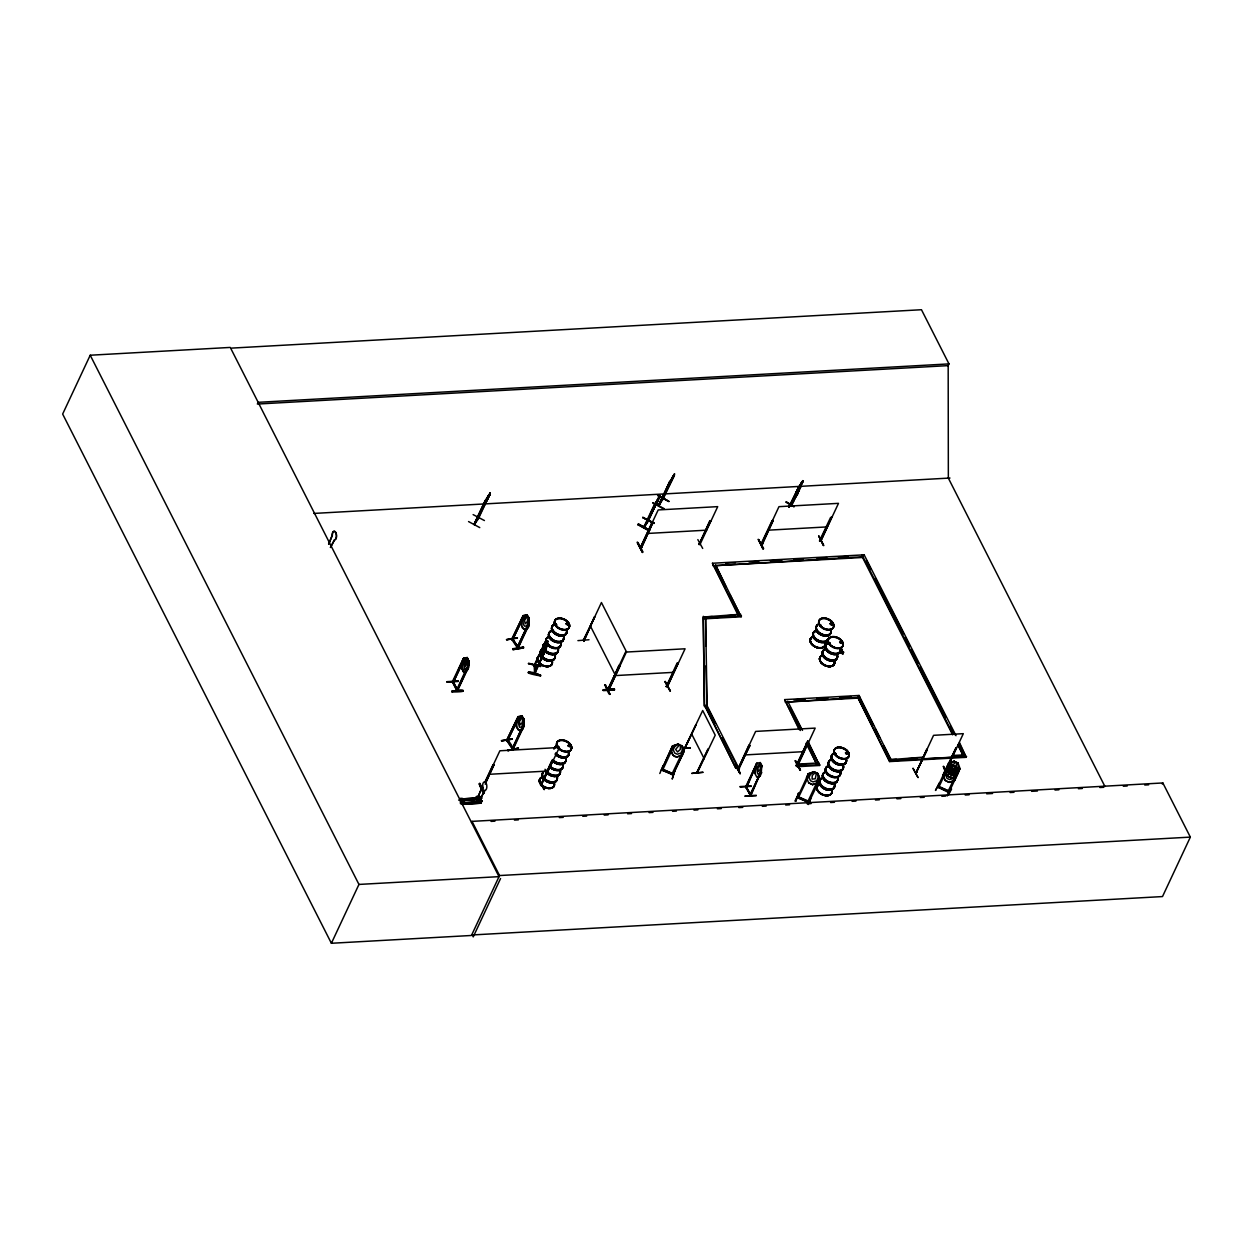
<?xml version="1.0" encoding="UTF-8"?>
<svg xmlns="http://www.w3.org/2000/svg" width="1253" height="1253" viewBox="0 0 1253 1253"><rect width="100%" height="100%" fill="white"/><g stroke="black" fill="none" stroke-linecap="round" stroke-linejoin="round"><path stroke-width="1.5" d="M540.497 676.025C535.955 670.277 515.014 671.498 540.529 675.915M528.437 663.73L540.779 666.283L528.641 663.229M544.554 651.889L543.504 652.186L544.538 646.156L547.577 641.113L545.306 641.755L534.154 665.359L534.827 666.126M534.138 673.879L545.681 649.649L534.655 674.067L534.17 665.265M534.718 673.895L534.827 665.531M545.259 649.54L545.681 650.432M545.306 641.755L534.279 666.173L535.219 664.67M545.713 642.664L545.728 641.865A7.972 5.169 25.1 0 1 548.548 637.479M480.087 798.255L479.868 797.488M479.335 798.255L480.212 797.519M480.619 797.55L480.933 798.318M480.807 798.318L481.183 797.268M466.461 668.695L464.393 668.867L463.391 662.633L467.197 657.527L463.547 671.843L461.84 668.726L462.138 661.897L463.892 658.17L467.197 657.527L468.716 660.707L467.776 665.891L456.515 690.231C459.068 691.844 455.998 688.007 457.893 690.152M463.798 658.311L467.165 657.668C470.126 661.756 470.079 672.266 463.422 671.859M468.794 660.66C470.11 665.03 466.93 667.285 468.418 667.41L457.392 690.936L452.756 681.789L453.367 681.115M480.839 797.472L481.403 798.177M480.745 797.816L480.291 800.573L481.763 797.989L480.76 796.595L481.763 797.989M746.522 786.962C745.66 783.673 747.853 789.75 745.582 786.994L756.671 763.359L755.261 766.914L755.073 773.727L756.671 776.86L760.101 776.218L761.793 772.412M755.387 766.914L755.277 773.681M464.487 658.796L463.829 658.358M797.55 494.293L792.413 502.547L792.429 500.871M795.859 494.089L796 492.492L795.937 493.948M801.967 483.392L802.813 480.619L801.826 482.609L802.86 482.17L802.938 480.682L797.347 490.581L799.242 488.999L797.503 494.34M801.168 486.086L801.184 484.41L795.984 494.152M654.614 505.773L657.621 501.2M953.611 775.262L952.766 771.488L956.102 769.671L952.343 770.579L950.776 767.024L951.45 770.814L948.004 772.709L951.873 771.691L953.423 775.262M816.314 773.414L815.296 778.786L812.101 779.131L812.242 775.466L815.03 772.85L816.283 773.493M956.243 766.82L956.509 763.03L955.256 762.404L951.716 766.601L953.564 769.295L956.258 766.82L956.384 771.503L955.084 774.291L951.513 775.262L949.007 774.025L947.566 770.564L948.881 767.776L952.484 764.816L956.368 766.742L958.404 772.459L952.797 774.37L948.913 772.443L946.876 766.726L952.484 764.816M608.864 689.667L626.484 651.842L601.44 602.536L583.726 640.361L584.243 641.27L583.24 640.33L594.736 616.836L583.82 641.317L584.07 639.406M608.833 688.946C608.316 686.926 609.287 689.244 608.394 689.166M453.257 682.697L464.252 659.188L452.881 682.838L463.438 658.373L452.317 681.851L457.063 691.061L468.042 667.426M745.582 786.994L750.375 795.185M746.553 787.777L757.063 763.343M529.314 624.73L528.813 623.461M507.966 750.735C539.683 743.154 486.446 755.559 518.35 748.025M523.472 647.049L512.947 648.694L513.041 649.68L523.566 647.879L513.041 649.587L512.947 648.709M518.209 748.511L507.622 750.249M482.28 787.448L482.327 788.717L483.251 787.338M551.712 761.84L552.714 761.777L551.539 761.511L540.857 785.459C541.907 781.637 541.782 786.994 544.241 789.672M640.581 546.606L641.818 546.527L640.189 547.467L641.583 547.702L640.408 547.827L641.473 547.718L652.327 523.864L651.325 523.926L640.346 547.78L658.185 509.94L717.718 506.635L699.941 544.569M666.236 686.691L677.215 662.821L678.218 662.759L666.533 686.08M762.764 543.567L761.354 543.269L762.638 543.802M739.442 768.324L738.048 768.026L739.317 768.559M821.122 539.996L820.339 540.466M797.801 764.753L797.018 765.223M813.964 771.801L810.331 774.62L809.031 777.424L810.519 780.76L813.087 781.888L816.69 780.791L818.005 778.003L817.802 773.493L813.964 771.801L808.295 773.681L809.689 773.947L798.161 798.161C800.667 797.221 796.375 795.326 797.347 797.801L808.389 773.868L813.949 771.676L817.88 773.508L819.885 778.927M523.832 616.413L523.206 615.74L527.012 615.019L529.064 617.964L529.205 624.746C529.283 629.319 522.611 631.293 521.655 626.093L521.514 619.311M540.701 675.148L528.609 672.015M483.517 506.4L484.958 503.91L483.392 506.322M490.111 492.899L489.719 494.81M490.017 494.355L490.189 492.774L485.021 500.918L473.947 524.521L490.095 494.246L485.068 504.035M658.921 498.396L659.845 495.671L647.676 521.217L659.751 497.143M667.771 487.401L674.568 473.838L673.644 476.563M603.147 690.199L614.471 689.902L603.319 690.638M603.288 689.745L614.44 689.025L614.456 689.964M451.926 691.875C460.243 687.85 472.444 692.533 451.941 691.766M451.926 690.936L463.093 690.309M744.987 796.281L756.154 795.796M745.159 795.921L756.311 795.295M796.83 492.789L799.9 486.587M799.179 490.487L793.854 499.728L801.403 482.703M956.133 747.994L945.138 771.613L943.446 766.225L945.044 769.342M544.131 645.561L542.251 655.1L544.147 654.191L542.283 654.959M474.903 524.052L475.279 523.315M474.558 524.647L475.232 523.221M478.004 518.115L489.484 494.919M478.395 517.254L479.366 516.988L478.474 518.538L489.97 494.168M478.944 517.959L474.386 524.662L485.819 500.495L485.021 500.918M643.65 527.247L644.935 526.213M644.058 526.495L648.349 520.809M648.944 519.979L648.584 519.588M658.311 505.382L669.822 481.356L658.937 505.726M658.765 504.614L659.642 504.176L659.25 505.241L669.822 481.356M663.714 498.177L662.806 498.537M486.258 500.558L487.762 498.271M670.637 481.622L672.141 479.335M545.086 646.407L544.413 649.79L545.086 649.289M691.828 773.414L703.137 772.287L691.766 773.414M534.232 673.08L535.172 673.049L534.545 665.108M798.396 491.787L799.242 488.999M799.821 487.558L801.951 481.966M545.854 647.644L547.216 643.494M796.689 494.058L798.897 489.923M798.725 488.983L798.208 490.487L799.931 487.386M799.398 488.216L800.479 485.256M947.738 792.037L959.265 767.932C959.297 769.076 957.981 779.664 951.09 778.019L947.205 776.093L945.342 770.36M800.369 486.117L798.506 489.39M673.033 775.09L671.733 774.511L683.198 750.735M949.727 763.547L948.709 763.187M958.921 767.948L959.939 768.762M795.577 495.515L798.38 490.362M489.265 495.499L490.189 492.774M556.238 624.198L555.392 624.652L556.661 624.714M556.175 625.106L556.003 624.182M556.457 625.231L556.348 624.213M565.902 623.743L566.685 623.258M567.311 624.464L566.685 623.211L567.985 623.853M567.625 623.54L567.499 624.667M557.601 746.772L558.055 746.443M568.517 745.3L568.862 746.428M819.619 624.511L820.59 624.84M830.128 623.712L830.363 624.401M829.752 642.867C828.374 644.214 831.585 642.601 829.596 643.055M841.389 643.462L841.249 642.006M836.002 754.306L835.532 753.241M845.446 752.818L846.151 752.536M845.65 752.567L845.681 753.507M846.167 753.539C846.746 750.155 848.798 756.123 845.791 753.398M847.78 753.617L847.279 753.194M659.814 773.493L663.15 765.458M661.835 768.809L673.55 773.962L661.725 769.076M672.469 746.005L661.537 770.125L672.469 746.005L678.139 744L682.071 745.817L684.263 751.189L672.783 775.027L684.044 751.236C682.259 751.894 685.579 749.325 681.992 745.801L682.196 750.328L680.88 753.116L677.262 754.212L674.709 753.084L673.221 749.748L674.521 746.945L678.139 744M678.108 744.204L672.438 746.083L673.534 746.929L672.469 746.459M679.189 745.253L680.504 745.739L680.254 749.466L677.56 752.004L675.649 749.419L679.22 745.175M676.824 757.016L682.478 755.011L676.824 757.016L672.892 755.183C668.71 741.51 670.872 758.049 676.839 756.812M672.015 774.291L672.25 773.383M673.143 774.824L661.443 769.984L662.743 770.235M674.631 771.096L672.188 779.084L674.928 770.689M798.709 793.478L794.997 801.043L795.843 800.839M798.6 793.494L795.624 801.184M795.639 801.34L798.944 793.133L798.13 793.306M798.944 797.065L797.691 796.861M818.287 782.686L812.633 784.691L808.811 782.796M812.617 784.566L818.209 782.514M812.633 784.691L808.702 782.874M817.77 773.571L820.073 778.865L808.733 802.719L809.14 801.45L798.725 796.924M808.326 801.09L807.934 801.951M797.362 797.769L808.952 802.5M808.263 804.536L810.597 798.741M808.78 803.408L810.644 798.787M818.835 778.364L819.932 778.849L818.804 778.442L807.543 802.202M488.529 496.627L489.5 494.23M658.185 499.524L659.047 497.049M672.908 477.706L673.769 475.232M328.584 544.006L332.139 535.454A4.26 2.099 86.3 0 1 334.081 531.288A4.26 2.099 86.3 0 1 336.352 535.642A4.26 2.099 86.3 0 1 334.41 539.808L330.369 547.451M328.819 543.99L332.374 535.438A4.26 2.099 86.3 0 1 334.316 531.272A4.26 2.099 86.3 0 1 336.587 535.626A4.26 2.099 86.3 0 1 334.645 539.792L330.604 547.436M482.624 786.023L477.644 798.004L479.257 801.09L484.895 790.377A4.26 2.099 86.3 0 0 486.853 786.226A4.26 2.099 86.3 0 0 484.582 781.872A4.26 2.099 86.3 0 0 482.624 786.023L477.409 798.02L479.022 801.106L484.895 790.377M795.514 495.577L799.367 489.077M655.601 503.471L659.971 495.734L648.13 521.436M640.706 546.59L641.99 546.856M540.92 784.19L542.001 784.503M607.658 689.604L619.358 665.312L619.859 666.33L608.77 689.98L607.768 689.98L625.545 652.093L685.078 648.788L667.301 686.722L678.218 662.759M699.299 543.238C700.474 542.58 699.456 545.744 699.534 543.708L700.38 543.645M666.69 685.454L667.88 685.751L666.706 685.877M762.325 544.491L773.101 520.575L772.099 520.637L760.947 544.178C763.766 543.724 760.273 545.462 761.573 543.692M819.995 540.059L821.013 539.996M738.064 769.279L749.952 745.645L748.777 745.394L737.86 769.295L755.637 731.407L815.17 728.103L797.253 766.711L819.587 765.473L807.715 740.68M796.689 764.816L797.691 764.753L797.284 765.614L808.31 742.074L807.308 742.136L796.172 765.677L797.378 766.037M796.344 765.567L819.932 764.737M797.832 765.113L796.908 765.176M230.27 347.426L90.216 355.226L62.65 414.054L331.387 943.274L471.457 935.474L499.54 875.549L472.021 821.373L1162.847 782.953L1190.35 837.114L1162.502 896.568L471.692 934.989M258.165 402.323L257.351 404.046L948.176 365.625L948.975 363.903L921.472 309.726L230.646 348.162L258.165 402.323L948.975 363.903M468.544 521.561L479.774 527.607M473.117 514.607L484.425 520.543M474.417 523.817L485.444 500.292M486.274 500.072L484.927 503.549L487.95 498.302M446.976 682.118L458.363 681.005L447.211 681.632M331.387 943.274L358.953 884.43L90.216 355.226M453.32 682.791L453.147 680.943M457.079 690.199L467.995 666.58M506.635 639.891L517.426 637.84L506.416 639.563M506.917 639.594L517.144 638.153M521.405 619.327L523.315 615.709L511.772 639.453L517.787 648.334L528.735 623.822M511.757 639.234L523.143 615.583L527.027 614.878L528.985 618.011L526.949 625.967L524.584 626.187L523.268 624.198L523.002 620L527.012 615.019M529.064 617.964L529.126 624.683L518.084 648.193L512.164 638.388L512.837 639.39M523.801 616.429L512.352 640.236L523.832 616.476M512.258 640.064L512.712 638.497M528.202 623.884L517.129 647.535L528.562 623.837M518.006 646.532L517.661 648.224M518.053 646.595L518.1 648.146M523.441 646.955L523.55 647.942M459.773 798.803C467.839 810.895 453.884 796.109 462.827 798.6L465.098 803.533L462.827 798.6M534.279 666.173L545.744 641.74L547.624 640.972L544.131 654.332M479.805 783.36C480.338 792.335 489.766 800.056 479.742 783.376M501.592 741.149L512.336 738.925L501.826 740.664M542.377 655.131L547.624 643.932C549.581 633.955 540.983 652.719 542.424 654.99M459.632 799.101L478.85 797.863L479.554 796.328L476.5 796.516L475.78 798.051L478.192 802.672C477.722 799.806 483.924 799.602 481.215 802.687L462.404 803.909M476.5 796.516L476.124 798.114L478.145 802.014L478.724 800.777M534.232 673.957L547.577 643.979L545.728 650.495M482.092 788.67C483.783 786.633 480.071 789.656 479.507 783.767M484.848 782.217L493.009 764.769L494.027 764.706L485.193 784.206M485.005 782.53L499.884 750.782L559.418 747.477L541.359 784.895M485.851 782.154L494.027 764.706M518.178 716.638L506.635 740.429L512.618 749.404L523.817 724.704M481.027 796.579L479.554 799.163L481.293 803.189L462.467 804.395M518.758 717.515L507.261 741.306L507.669 739.568L506.635 740.351L518.053 716.669L521.921 715.949L523.973 719.034L524.224 725.8L522.485 729.528L518.601 730.248L516.565 727.163L516.502 720.444M518.303 717.703L517.755 716.873L518.805 717.656L507.152 741.149M507.653 741.134L507.559 739.505M471.504 822.469L472.021 821.373M463.579 802.781L481.199 801.81L481.779 800.589M523.112 724.97L512.446 748.433M513.088 748.558L512.79 747.477L512.085 748.495M523.785 724.688L512.383 748.339M521.812 715.964L523.895 719.081L524.114 725.816L513.057 749.357L507.152 740.366M577.915 640.628L589.004 639.75M638.419 524.005L649.587 530.176L638.419 524.005L637.949 524.866M583.82 641.317L594.361 616.852M642.773 517.505L654.223 523.096L642.773 517.505L652.39 522.72M652.923 502.641L664.168 508.671M657.731 495.186L668.961 501.388L657.731 495.17M643.964 526.761L654.677 503.816M655.93 502.97L644.152 527.607L648.537 520.59M642.648 552.244C626.798 521.734 652.876 572.339 637.338 542.972M670.653 481.136L669.306 484.629L672.344 479.366M662.398 499.383L673.863 475.999M662.79 499.602L674.349 475.247M652.327 523.864L641.473 547.718M540.873 783.501L539.636 780.039M540.576 785.38L551.539 761.511M552.557 761.448L540.826 785.412M500.558 878.525L473.242 936.868L472.256 934.957M610.007 694.397C601.142 674.96 606.311 690.152 609.428 694.381M603.053 690.121L614.424 688.978M605.481 684.671L604.619 685.187M607.877 689.964L608.786 687.944M710.858 520.606L699.002 544.522L710.012 520.997L711.031 520.935L709.856 520.668L699.143 544.569M702.698 548.438L697.843 539.604M956.008 735.699L864.147 554.828L712.456 563.255L738.064 615.113M665.014 681.836L670.402 691.029L665.155 681.742M667.724 685.438L666.361 686.675M703.935 618.857L741.149 616.789L740.586 614.252L703.027 617.056L712.331 616.539M703.262 617.87L704.39 705.956L707.099 705.784L705.611 618.434L703.262 617.87L704.39 705.956M705.611 618.434L705.737 646.344M758.519 539.667C773.461 567.766 747.728 520.7 763.625 548.469M761.166 544.115L762.529 543.191M773.101 520.575L762.028 544.084M662.101 768.872L662.461 770.47L673.581 746.475M788.685 507.073L798.459 487.95L789.531 506.682M789.061 507.293L797.722 488.795L802.86 480.807M797.644 491.411L792.35 500.981M802.75 482.107L790.753 506.212L791.598 504.677L791.692 505.46M802.28 481.998L790.753 506.212M802.202 482.828L791.348 506.353M741.149 616.789L715.541 564.946L725.565 586.075M684.718 748.808L696.01 724.829L684.577 748.339M684.561 748.448L702.698 710.529L715.228 735.198L697.373 772.647M722.401 737.328L738.048 768.152L735.871 768.277L704.922 705.893L707.099 705.784L738.393 767.416L737.641 768.935L738.878 768.856M697.529 773.007L696.793 772.631L707.914 749.09M708.305 749.075L696.856 772.678M697.42 772.647L697.655 771.707M818.71 535.908L823.315 545.509M820.308 540.419L819.932 541.327L831.632 517.332L830.629 517.379L819.478 540.92L820.856 541.249L821.295 540.309L820.214 540.419M819.666 540.81L820.746 541.218L831.632 517.332M820.699 541.28L838.492 503.346L778.959 506.666L761.37 544.538M735.871 768.277L704.922 705.893M749.78 745.331L738.831 769.232M735.589 765.99L740.1 773.712L735.542 763.985L740.304 773.226M740.21 787.103L751.361 786.32M883.96 745.958L890.914 759.647L859.057 695.478L784.629 699.613L799.116 729.544M746.6 786.101L746.475 787.683M746.115 787.824L756.671 763.359M787.37 702.025L787.714 701.288L802.5 730.405M745.989 786.774L750.672 796.015L761.229 771.55L749.811 795.107M750.202 795.091L761.229 771.55M760.837 771.582L750.296 796.047L750.563 794.136M862.55 557.475L862.894 556.739L713.02 565.792L862.55 557.475L952.609 734.822M864.147 554.828L861.641 555.674L861.986 554.938L952.953 734.086M837.975 653.518L840.027 652.782L842.141 649.336L840.371 650.699M842.141 649.336L840.356 652.468L843.018 653.894L843.426 651.858L841.045 650.996M841.765 651.403L842.455 649.931M842.736 653.33L843.426 651.858M795.733 761.057L800.479 770.344L795.389 760.665M797.253 766.711L796.689 764.173L819.023 762.936L818.679 763.672M796.328 766.006L807.308 742.136M796.986 765.176L796.501 766.022M795.279 761.072L800.15 769.906M808.295 773.681L806.509 777.502L808.671 782.953M859.057 695.478L859.621 698.015L859.965 697.279L785.192 702.15L857.71 698.125M888.753 759.772L923.445 757.125M889.661 761.573L857.788 697.404L889.661 761.573L966.251 757.313L959.532 742.653M926.687 749.294L915.88 773.242L927.361 749.592M915.912 773.195L933.563 735.323L963.322 733.663L948.458 765.411M915.943 773.242L927.189 749.263M935.521 790.283L939.437 782.968M960.111 768.794L958.075 763.093L954.159 761.244L948.631 762.999L945.122 770.47L947.315 776.03M955.961 747.681L937.636 787.103L948.897 792.601L960.017 768.7M949.304 791.739C946.626 788.56 935.599 787.683 938.262 785.85L939.233 786.383L938.654 787.573L949.758 763.703L948.631 762.999M945.843 770.313L956.462 747.649M947.707 792.1C952.828 791.285 947.331 792.068 937.855 786.696M948.631 792.522L949.179 791.692M951.152 788.325L947.237 795.639M943.117 774.777L945.154 780.478L949.038 782.405L954.614 780.572L956.399 776.766L954.332 771.128L950.4 769.279M1162.33 784.049L1162.847 782.953M486.054 500.37C483.298 504.661 493.886 486.039 485.976 500.542M670.449 481.418L669.869 482.327L674.506 473.979M670.433 481.434L673.018 476.203L669.744 482.264M487.025 498.913L488.889 494.919M658.671 497.88L655.726 504.16L657.418 501.169M671.404 479.977L673.268 475.983M663.886 509.11L652.719 502.939M801.309 484.488L795.671 495.06L796.767 493.588M946.829 766.82L949.022 772.381L952.828 774.291L958.31 772.349M935.552 790.439L939.703 782.639M939.249 786.43L948.161 790.862M958.075 763.093L958.138 767.76L956.822 770.564L953.267 771.535L950.761 770.282L949.32 766.836L950.635 764.032L954.191 761.166L948.584 763.077M954.206 761.291L957.965 763.155M951.466 770.532L947.973 774.636L948.568 776.719M952.719 771.143L952.484 774.855L949.821 777.346M951.09 778.019L956.587 776.014M949.069 782.201L954.645 780.494M947.299 795.718L951.215 788.403M948.427 794.982L951.575 789.077M658.295 498.036L655.021 504.082L659.845 495.671M654.724 506.932C663.918 489.062 651.137 514.811 653.455 507.778M797.394 492.053L800.651 486.195M796.798 494.512L795.013 497.441L797.832 491.098M797.675 488.858L801.2 483.016M796.047 492.664L799.602 486.759L795.921 492.586M795.937 495.608L799.492 489.704L794.355 497.958L794.418 496.47M518.491 647.331L512.602 639.218M507.136 739.646L508.138 740.366M637.996 524.772L649.164 530.959M697.201 771.785L697.999 772.161L697.294 771.77M916.789 772.255L916.006 771.926L916.679 772.506M944.872 771.159C948.552 767.729 956.932 769.467 954.379 775.795L953.079 778.599L949.508 779.57L947.002 778.317L945.561 774.871L946.876 772.067L950.463 769.326C943.854 768.982 941.16 775.325 945.31 780.337L949.085 782.326M798.333 488.231L797.801 487.965M655.491 503.393L644.152 527.513M667.896 487.464L669.462 485.036M648.083 520.512L648.49 519.65L643.65 527.341M658.389 505.523L674.474 475.31M658.874 505.695L663.197 498.741M545.854 644.778L547.216 642.538M797.534 492.711L800.119 487.072M792.288 502.469L794.12 500.276M528.468 663.573L540.607 666.596M535.156 665.421L535.156 664.497M452.803 681.146L453.069 681.804M750.218 794.355L750.484 794.997M467.479 659.172L464.691 662.978L465.051 666.455L466.993 664.356L467.353 659.188M760.728 764.189L757.94 767.979L758.3 771.472L760.242 769.373L760.602 764.189M461.543 799.915L461.699 801.591L463.876 801.434L462.091 799.743L461.574 801.106L463.704 801.607M638.012 542.549L642.852 551.759M478.959 783.861L481.418 788.435M758.582 539.636L762.842 548.939M609.992 694.287L605.121 685.109M555.846 624.887L556.567 625.169M567.985 624.887L568.11 623.978M557.867 746.694L558.775 746.71M558.65 746.898L558.149 746.036M568.048 745.41L569.598 745.284L569.582 746.537M568.627 745.911L569.175 745.175M831.146 623.274L830.849 624.433M831.992 624.229L830.974 623.305M832.337 624.574L830.253 623.853M832.211 624.855L832.086 623.79M839.588 642.022L840.826 641.943M840.23 641.865L841.045 643.134L841.123 641.849M841.593 643.196L839.855 642.773M527.45 616.507L524.521 620.329L525.164 623.775L527.262 621.66L528.108 617.51L527.341 616.539M522.36 717.593L519.431 721.399L520.073 724.861L522.156 722.73L523.018 718.58L522.235 717.609M446.976 681.945L458.144 681.491M838.977 652.641L840.716 651.309L843.708 652.421M609.209 688.915L608.065 688.758L609.162 688.821M568.768 745.112L567.969 745.833M820.793 625.012L820.198 624.558M830.347 623.367L830.833 623.602M644.481 526.793L644.794 526.244M797.253 797.347L808.827 802.453M798.678 797.284L808.984 801.842M819.697 540.857L820.605 540.857M541.609 785.365L540.685 785.365M737.845 768.872L739.27 767.995M796.375 765.614L797.284 765.614M461.668 800.04L477.377 799.101M527.529 628.333L523.707 629.022L521.859 626.03M567.327 624.699L567.421 623.571L566.528 623.884M567.766 624.824L566.027 623.884M830.567 623.274L832.337 623.963M831.992 624.808L830.676 624.48M568.784 746.068L569.77 746.302L569.582 745.237M569.598 746.741L568.173 745.958M846.167 752.708L846.965 752.646M518.225 716.779L521.921 716.089L517.912 721.086L519.478 727.257L521.843 727.038L523.77 719.097M516.565 727.163L516.424 720.381M522.485 729.528L518.617 730.107L516.753 727.1M512.305 747.79C501.388 732.285 513.558 745.269 512.571 749.294M913.014 768.402L918.057 777.612L913.077 768.34M943.321 766.648L945.686 771.268M476.688 796.877L479.742 796.689M461.558 798.928L476.61 797.957M461.871 799.571L478.865 798.568M458.614 800.103L479.304 798.756M462.341 800.479L477.377 799.492M462.388 800.557L477.456 799.586M478.912 801.137L481.966 800.949M460.117 802.922L478.928 801.701M462.185 803.424L465.239 803.22M465.709 803.173L478.944 802.406M460.587 803.815L481.277 802.468M462.42 804.301L481.246 803.157M652.5 524.177L651.325 523.926M773.258 520.903L772.099 520.637M819.039 536.347L823.472 545.18M619.781 666.142L618.684 666.079L619.859 666.33M666.189 686.362L667.05 686.252M749.952 745.645L748.777 745.394M807.465 742.465L808.31 742.074M494.183 765.019L493.009 764.769M683.104 747.963L690.246 747.712M682.775 748.182L690.372 747.853L682.901 748.307M313.83 513.432L949.978 478.035M647.159 533.48L706.692 530.16M767.932 530.191L827.466 526.886M725.706 563.239L735.417 562.707M749.012 561.939L758.723 561.407M770.376 560.764L782.013 560.107M793.666 559.464L803.377 558.916M816.972 558.165L826.682 557.632M838.335 556.974L848.046 556.442M725.362 615.818L734.665 615.301M741.494 616.053L704.28 618.121L703.372 616.319M462.012 661.913L461.903 668.679L463.547 671.843M614.518 675.633L674.067 672.313M793.822 699.816L805.272 699.19M816.721 698.548L828.17 697.905M839.62 697.279L851.069 696.637M704.578 706.629L706.755 706.52L706.065 665.75M744.611 754.948L804.144 751.628M488.858 774.323L548.391 771.002M760.305 762.685L756.64 767.635L757.642 773.884L759.71 773.696L761.965 765.708L760.32 762.544L757.016 763.187L746.193 786.962M761.84 765.724L761.26 772.412M736.216 767.541L738.393 767.416M952.061 755.528L963.51 754.901M796.344 764.91L805.648 764.393M890.664 759.663L896.381 759.349M907.83 758.707L917.368 758.175M953.627 756.17L963.165 755.637M922.537 758.848L952.296 757.204M890.006 760.837L966.596 756.577M760.101 776.218L756.812 776.719M739.959 786.571L751.127 785.944M750.061 794.402L746.412 787.213L751.048 794.966M491.019 821.388L494.935 821.169M514.45 820.088L518.35 819.869M559.324 817.598L563.224 817.379M582.739 816.283L586.655 816.079M604.212 815.092L608.112 814.873M627.628 813.792L631.528 813.573M649.101 812.602L653.001 812.383M672.516 811.302L676.416 811.083M693.974 810.096L697.874 809.877M717.389 808.796L721.289 808.577M738.863 807.605L742.763 807.386M762.278 806.305L766.178 806.086M785.694 805.006L789.594 804.786M807.167 803.8L811.067 803.58M830.582 802.5L834.482 802.28M852.04 801.309L855.94 801.09M875.455 800.009L879.371 799.79M896.929 798.819L900.829 798.6M920.344 797.503L924.244 797.3M941.817 796.313L945.717 796.094M965.233 795.013L969.133 794.794M986.691 793.822L992.548 793.494M1010.106 792.522L1014.022 792.303M1031.579 791.316L1037.437 791.003M1054.995 790.016L1058.895 789.797M1078.41 788.717L1082.31 788.497M1099.883 787.526L1103.783 787.307M1123.299 786.226L1127.199 786.007M1144.756 785.02L1148.672 784.817M499.54 875.549L1190.35 837.114M358.953 884.43L499.023 876.646L258.979 403.952M641.144 547.31L641.708 546.543M831.741 624.448L830.911 624.652M847.059 753.554L845.994 753.586M835.422 754.087L836.252 754.055M685.172 747.994L685.125 748.417M462.31 799.994L463.845 801.2M704.734 705.22L707.099 705.784M831.131 623.242L832.446 624.511M840.716 642.82L841.389 642.131M567.249 624.855L567.844 623.649M528.437 672.422L540.56 675.477M608.378 689.698L618.966 665.327M819.008 536.3L823.801 545.588M669.916 690.983L665.249 681.334M800.056 770.313L795.326 760.649M544.397 789.28L542.33 785.051M457.329 689.15L456.953 691.014M840.027 652.782L843.018 653.894M808.389 773.868L809.532 774.276M672.501 773.461L673.425 773.915M661.553 769.718L673.018 774.761M608.378 688.868L608.66 689.542M657.59 495.499L668.804 501.607M642.867 517.332L654.082 523.441M799.32 489.688L801.231 485.976L794.104 497.253M786.085 502.218L793.963 506.792M512.054 739.223L501.325 740.633M452.959 681.977L457.22 689.401L453.555 682.212M522.846 615.803L523.394 616.617M513.088 639.578L517.771 646.658M524.02 725.722L523.613 724.923M479.163 797.91L481.199 801.81M736.905 767.431L740.1 773.712M541.954 784.644L544.397 789.312M1104.942 786.492L948.349 478.129L948.176 365.625M866.45 560.78L870.866 569.473M875.283 578.166L903.554 633.83M905.308 637.307L909.725 646M911.495 649.477L918.559 663.385M920.328 666.862L945.937 717.311M950.354 726.004L954.77 734.697M959.187 743.389L966.251 757.313M958.247 744.517L964.09 757.423L957.903 745.253M860.482 699.722L873.529 725.409M875.267 728.839L879.622 737.39M789.985 707.162L801.278 729.418M807.371 741.416L819.587 765.473M784.629 699.613L800.322 730.53M807.277 744.219L816.502 763.797L806.071 743.248M729.872 594.58L739.38 613.281M712.456 563.255L738.409 614.377M796.689 764.173L797.597 765.975M707.616 708.227L715.447 723.639M691.687 734.07L704.202 758.723M590.414 626.061L615.458 675.383M463.438 658.373L463.861 659.219M463.109 691.155L451.769 691.421M563.756 637.652A8.098 5.247 25.1 0 1 555.22 641.787A8.098 5.247 25.1 0 1 549.08 632.671M560.577 641.583A7.972 5.169 25.1 0 1 552.683 647.143A7.972 5.169 25.1 0 1 547.624 637.182A8.004 5.184 25.1 0 0 552.604 647.315A8.004 5.184 25.1 0 0 560.53 641.724M566.81 632.608A8.098 5.247 25.1 0 1 556.316 634.441A8.098 5.247 25.1 0 1 553.121 625.153M563.913 637.323A8.098 5.247 25.1 0 1 554.39 641.066A8.098 5.247 25.1 0 1 550.224 631.324M566.967 632.279A8.098 5.247 25.1 0 1 555.58 633.564A8.098 5.247 25.1 0 1 554.672 624.151M554.922 623.853A7.972 5.169 25.1 0 0 556.708 633.658A7.988 5.169 25.1 0 0 567.029 630.431A7.972 5.169 25.1 0 1 556.708 633.658A7.988 5.169 25.1 0 1 554.922 623.853M555.095 656.165A8.098 5.247 25.1 0 1 545.556 659.908A8.098 5.247 25.1 0 1 541.406 650.166M551.743 660.472A7.988 5.169 25.1 0 1 543.833 666.048A7.988 5.169 25.1 0 1 538.759 656.055A7.972 5.169 25.1 0 0 543.849 666.016A8.004 5.184 25.1 0 0 551.759 660.456A7.972 5.169 25.1 0 1 543.849 666.016A8.004 5.184 25.1 0 1 538.759 656.039M552.416 661.6A7.972 5.169 25.1 0 1 543.035 665.28A7.972 5.169 25.1 0 1 538.947 655.679M560.655 645.483A7.972 5.169 25.1 0 1 555.157 648.694A7.972 5.169 25.1 0 1 547.216 644.794M551.853 660.237A8.004 5.184 25.1 0 1 543.927 665.829A8.004 5.184 25.1 0 1 538.853 655.82M560.342 646.407A8.004 5.184 25.1 0 1 547.357 644.465M545.838 641.473A8.004 5.184 25.1 0 1 548.689 637.104M560.827 643.713A8.004 5.184 25.1 0 1 560.843 645.138M558.149 651.121A8.098 5.247 25.1 0 1 545.916 651.795M544.491 650.432A8.098 5.247 25.1 0 1 545.854 642.993M541.829 649.524A7.972 5.169 25.1 0 0 545.932 659.125A7.988 5.169 25.1 0 0 555.33 655.429A7.972 5.169 25.1 0 1 545.932 659.125A7.988 5.169 25.1 0 1 541.813 649.524M555.251 655.836A8.098 5.247 25.1 0 1 545.713 659.579A8.098 5.247 25.1 0 1 541.562 649.821M558.29 649.336A8.098 5.247 25.1 0 1 554.562 653.941A8.098 5.247 25.1 0 1 546.073 651.466M544.648 650.088A8.098 5.247 25.1 0 1 546.01 642.648M827.998 639.077A8.098 5.247 25.1 0 1 816.611 640.377A8.098 5.247 25.1 0 1 815.703 630.948M813.04 636.869A7.972 5.169 25.1 0 0 814.826 646.673A7.972 5.169 25.1 0 0 825.147 643.415A7.988 5.169 25.1 0 1 814.826 646.658A8.004 5.184 25.1 0 1 813.04 636.837A7.988 5.169 25.1 0 0 814.826 646.658A7.988 5.169 25.1 0 0 825.147 643.447A7.972 5.169 25.1 0 1 814.826 646.673A7.988 5.169 25.1 0 1 813.04 636.853A7.972 5.169 25.1 0 0 814.842 646.642A8.004 5.184 25.1 0 0 825.179 643.431M825.32 643.071A7.972 5.169 25.1 0 1 814.998 646.297A7.972 5.169 25.1 0 1 813.228 636.493M825.273 643.228A8.004 5.184 25.1 0 1 814.92 646.47A8.004 5.184 25.1 0 1 813.134 636.618M831.037 631.136A8.098 5.247 25.1 0 1 821.498 634.879A8.098 5.247 25.1 0 1 817.348 625.137M828.155 638.748A8.098 5.247 25.1 0 1 817.661 640.581A8.098 5.247 25.1 0 1 814.45 631.293M831.193 630.807A8.098 5.247 25.1 0 1 820.699 634.081A8.098 5.247 25.1 0 1 818.898 624.135M837.38 656.133A8.098 5.247 25.1 0 1 827.841 659.877A8.098 5.247 25.1 0 1 823.691 650.119M834.561 661.913A7.988 5.169 25.1 0 1 825.163 665.609A8.004 5.184 25.1 0 1 821.044 655.992A7.972 5.169 25.1 0 0 825.163 665.594A8.004 5.184 25.1 0 0 834.561 661.929A7.972 5.169 25.1 0 1 825.163 665.594A7.972 5.169 25.1 0 1 821.06 656.039A7.988 5.169 25.1 0 0 825.163 665.609A7.972 5.169 25.1 0 0 834.529 661.944A7.988 5.169 25.1 0 1 825.147 665.625A7.988 5.169 25.1 0 1 821.044 656.008M834.702 661.553A7.972 5.169 25.1 0 1 825.335 665.249A7.972 5.169 25.1 0 1 821.232 655.648M834.67 661.709A8.004 5.184 25.1 0 1 825.241 665.421A8.004 5.184 25.1 0 1 821.138 655.789M839.886 648.114A8.098 5.247 25.1 0 1 836.409 654.285A8.098 5.247 25.1 0 1 826.4 649.9A8.098 5.247 25.1 0 1 828.139 642.946M840.136 651.419A7.972 5.169 25.1 0 1 828.922 652.688A7.972 5.169 25.1 0 1 828.029 643.415A7.988 5.169 25.1 0 0 829.799 653.236A7.988 5.169 25.1 0 0 840.136 649.994M837.537 655.789A8.098 5.247 25.1 0 1 827.058 659.078A8.098 5.247 25.1 0 1 825.257 649.117M840.043 647.77A8.098 5.247 25.1 0 1 836.565 653.956A8.098 5.247 25.1 0 1 826.557 649.571A8.098 5.247 25.1 0 1 828.296 642.617M565.839 759.522A8.098 5.247 25.1 0 1 561.219 764.236A8.098 5.247 25.1 0 1 552.197 760.289M563.004 766.789A7.988 5.169 25.1 0 1 557.507 770.015A7.988 5.169 25.1 0 1 549.55 766.1A7.972 5.169 25.1 0 0 557.507 769.968A7.972 5.169 25.1 0 0 563.004 766.758M563.177 766.382A7.972 5.169 25.1 0 1 557.695 769.593A7.972 5.169 25.1 0 1 549.738 765.693M563.145 766.538A8.004 5.184 25.1 0 1 557.632 769.765A8.004 5.184 25.1 0 1 549.66 765.849M568.878 753.037A8.098 5.247 25.1 0 1 565.166 757.642A8.098 5.247 25.1 0 1 556.661 755.167M554.202 748.041A8.098 5.247 25.1 0 1 555.189 747.023M565.463 757.658A8.098 5.247 25.1 0 1 562.268 763.797A8.098 5.247 25.1 0 1 552.354 759.944M569.034 752.693A8.098 5.247 25.1 0 1 564.414 757.407A8.098 5.247 25.1 0 1 555.408 753.46M553.857 748.981A8.098 5.247 25.1 0 1 555.345 746.694M562.91 765.583A8.004 5.184 25.1 0 1 558.337 770.25A8.004 5.184 25.1 0 1 549.425 766.335M556.88 779.82A7.972 5.169 25.1 0 1 546.559 781.621A7.988 5.169 25.1 0 1 543.395 772.474M543.395 772.49A7.972 5.169 25.1 0 0 546.559 781.621A7.988 5.169 25.1 0 0 556.896 779.82M557.178 778.035A8.098 5.247 25.1 0 1 547.639 781.778A8.098 5.247 25.1 0 1 543.489 772.036M542.33 777.001A8.004 5.184 25.1 0 0 544.1 786.853A8.004 5.184 25.1 0 0 554.468 783.611A7.972 5.169 25.1 0 1 544.178 786.68A7.972 5.169 25.1 0 1 542.408 776.891M554.484 783.454A7.957 5.153 25.1 0 1 544.194 786.665A7.957 5.153 25.1 0 1 542.424 776.891M540.842 777.941A7.972 5.169 25.1 0 0 544.006 787.072A7.988 5.169 25.1 0 0 554.343 785.271A7.972 5.169 25.1 0 1 544.006 787.072A7.988 5.169 25.1 0 1 540.842 777.925A8.004 5.184 25.1 0 0 544.006 787.072A8.004 5.184 25.1 0 0 554.374 785.271M560.216 771.535A8.098 5.247 25.1 0 1 553.669 776.155A8.098 5.247 25.1 0 1 545.039 769.264M556.802 776.171A8.098 5.247 25.1 0 1 548.783 781.825A8.098 5.247 25.1 0 1 543.645 771.691M560.373 771.206A8.098 5.247 25.1 0 1 554.797 775.92A8.098 5.247 25.1 0 1 545.728 770.47M843.316 766.742A8.098 5.247 25.1 0 1 833.778 770.485A8.098 5.247 25.1 0 1 829.627 760.743M839.933 771.096A7.988 5.169 25.1 0 1 832.023 776.672A7.988 5.169 25.1 0 1 826.949 766.695A7.972 5.169 25.1 0 0 832.039 776.641A7.972 5.169 25.1 0 0 839.933 771.065A8.004 5.184 25.1 0 1 836.534 777.142A8.004 5.184 25.1 0 1 826.635 772.803A8.004 5.184 25.1 0 1 828.358 765.943M840.121 770.673A7.972 5.169 25.1 0 1 832.227 776.234A7.972 5.169 25.1 0 1 827.168 766.256M840.09 770.814A8.004 5.184 25.1 0 1 832.164 776.39A8.004 5.184 25.1 0 1 827.074 766.382M846.37 761.699A8.098 5.247 25.1 0 1 835.876 763.531A8.098 5.247 25.1 0 1 832.665 754.243M846.057 760.602A7.972 5.169 25.1 0 1 836.675 764.283A7.988 5.169 25.1 0 1 832.572 754.682A7.972 5.169 25.1 0 0 836.675 764.283A7.988 5.169 25.1 0 0 846.073 760.602M843.473 766.413A8.098 5.247 25.1 0 1 833.934 770.156A8.098 5.247 25.1 0 1 829.784 760.399M846.511 759.913A8.098 5.247 25.1 0 1 836.033 763.187A8.098 5.247 25.1 0 1 834.232 753.225M834.639 785.239A8.098 5.247 25.1 0 1 825.116 788.998A8.098 5.247 25.1 0 1 820.95 779.241M831.287 789.562A7.988 5.169 25.1 0 1 823.378 795.138A7.988 5.169 25.1 0 1 818.303 785.145A7.972 5.169 25.1 0 0 823.378 795.122A8.004 5.184 25.1 0 0 831.303 789.547A7.972 5.169 25.1 0 1 823.378 795.122A8.004 5.184 25.1 0 1 818.303 785.114M831.945 790.674A7.925 5.137 25.1 0 1 822.61 794.339A7.925 5.137 25.1 0 1 818.522 784.785M840.199 773.132A7.972 5.169 25.1 0 1 829.878 776.359A7.972 5.169 25.1 0 1 828.108 766.554M831.412 789.312A8.004 5.184 25.1 0 1 823.487 794.903A8.004 5.184 25.1 0 1 818.413 784.895M839.886 775.513A8.004 5.184 25.1 0 1 828.296 774.918A8.004 5.184 25.1 0 1 828.233 766.209M840.371 772.819A8.004 5.184 25.1 0 1 840.387 774.244M837.693 778.755A8.098 5.247 25.1 0 1 827.199 782.029A8.098 5.247 25.1 0 1 825.398 772.067M822.767 777.941A7.972 5.169 25.1 0 0 824.537 787.745A7.988 5.169 25.1 0 0 834.874 784.519A7.972 5.169 25.1 0 1 824.537 787.745A7.988 5.169 25.1 0 1 822.767 777.925M834.796 784.911A8.098 5.247 25.1 0 1 824.317 788.184A8.098 5.247 25.1 0 1 822.516 778.238M837.85 778.426A8.098 5.247 25.1 0 1 827.356 781.7A8.098 5.247 25.1 0 1 825.555 771.738M954.755 766.758L953.721 772.193L950.573 772.412L950.745 768.7L953.549 766.069L954.802 766.679M523.315 647.378L512.712 649.179L523.315 647.378M786.242 501.889L794.151 506.557L786.273 502.014M638.231 524.396L649.414 530.552L638.2 524.459M555.048 642.069A7.972 5.169 25.1 0 0 563.474 638.012A7.988 5.169 25.1 0 1 555.048 642.084A7.988 5.169 25.1 0 1 549.002 633.094A7.972 5.169 25.1 0 0 555.048 642.069M551.383 631.434A7.972 5.169 25.1 0 0 549.989 632.107A7.988 5.169 25.1 0 1 551.367 631.434M550.6 646.673A7.988 5.169 25.1 0 0 560.937 643.431A8.004 5.184 25.1 0 1 550.568 646.752A8.004 5.184 25.1 0 1 548.783 636.916A7.988 5.169 25.1 0 0 550.6 646.673A7.972 5.169 25.1 0 0 560.905 643.462A7.988 5.169 25.1 0 1 550.6 646.689A7.972 5.169 25.1 0 1 548.83 636.884A7.988 5.169 25.1 0 0 550.6 646.689M556.144 625.733A7.972 5.169 25.1 0 0 569.081 627.659A7.988 5.169 25.1 0 0 561.078 618.199A7.988 5.169 25.1 0 0 556.128 625.733A7.988 5.169 25.1 0 0 569.097 627.675A7.972 5.169 25.1 0 0 561.078 618.199A7.972 5.169 25.1 0 0 556.144 625.733M555.878 626.296A7.972 5.169 25.1 0 0 568.815 628.223A7.972 5.169 25.1 0 0 560.811 618.763A7.972 5.169 25.1 0 0 555.878 626.296M556.019 625.967A8.004 5.184 25.1 0 0 569.003 627.91A8.004 5.184 25.1 0 0 560.968 618.418A8.004 5.184 25.1 0 0 556.019 625.967M554.593 640.612A7.972 5.169 25.1 0 0 563.975 636.931A7.988 5.169 25.1 0 1 554.593 640.628A7.988 5.169 25.1 0 1 550.49 631.011A7.972 5.169 25.1 0 0 554.593 640.612M557.131 635.208A7.972 5.169 25.1 0 0 566.513 631.528A7.988 5.169 25.1 0 1 557.131 635.224A7.988 5.169 25.1 0 1 553.027 625.607A7.972 5.169 25.1 0 0 557.131 635.208M546.386 660.582A7.972 5.169 25.1 0 0 554.797 656.525A7.988 5.169 25.1 0 1 546.386 660.597A7.988 5.169 25.1 0 1 540.341 651.607A7.972 5.169 25.1 0 0 546.386 660.582M552.354 654.677A7.972 5.169 25.1 0 0 557.851 651.45A7.988 5.169 25.1 0 1 552.369 654.677A7.988 5.169 25.1 0 1 544.397 650.777A7.972 5.169 25.1 0 0 552.354 654.677M544.366 644.12A7.972 5.169 25.1 0 0 543.426 649.305A7.988 5.169 25.1 0 1 544.35 644.105M554.687 653.486A7.972 5.169 25.1 0 0 558.352 648.944A7.988 5.169 25.1 0 1 554.687 653.486A7.988 5.169 25.1 0 1 546.308 651.043A7.972 5.169 25.1 0 0 554.687 653.486M546.261 642.366A7.972 5.169 25.1 0 0 544.93 649.68A7.988 5.169 25.1 0 1 546.245 642.35M816.486 640.69A7.972 5.169 25.1 0 0 827.7 639.422A7.988 5.169 25.1 0 1 816.486 640.69A7.988 5.169 25.1 0 1 815.593 631.402A7.972 5.169 25.1 0 0 816.486 640.69M820.37 625.701A7.972 5.169 25.1 0 0 833.308 627.643A7.988 5.169 25.1 0 0 825.304 618.168A7.988 5.169 25.1 0 0 820.355 625.717A8.004 5.184 25.1 0 0 833.323 627.675A7.972 5.169 25.1 0 0 825.304 618.183A8.004 5.184 25.1 0 0 820.339 625.733A7.988 5.169 25.1 0 0 833.323 627.643A8.004 5.184 25.1 0 0 825.288 618.183A7.972 5.169 25.1 0 0 820.37 625.701M820.104 626.265A7.972 5.169 25.1 0 0 833.041 628.207A7.972 5.169 25.1 0 0 825.038 618.747A7.972 5.169 25.1 0 0 820.104 626.265M817.003 639.594A7.972 5.169 25.1 0 0 827.716 639.594A7.988 5.169 25.1 0 1 816.987 639.61A7.988 5.169 25.1 0 1 814.716 630.995A7.972 5.169 25.1 0 0 817.003 639.594M821.357 635.193A7.972 5.169 25.1 0 0 830.739 631.496A7.988 5.169 25.1 0 1 821.357 635.193A7.988 5.169 25.1 0 1 817.254 625.592A7.972 5.169 25.1 0 0 821.357 635.193M820.934 633.642A7.972 5.169 25.1 0 0 831.24 630.416A7.988 5.169 25.1 0 1 820.919 633.642A7.988 5.169 25.1 0 1 819.149 623.822A7.972 5.169 25.1 0 0 820.934 633.642M827.7 660.174A7.972 5.169 25.1 0 0 837.082 656.494A7.988 5.169 25.1 0 1 827.7 660.174A7.988 5.169 25.1 0 1 823.597 650.573A7.972 5.169 25.1 0 0 827.7 660.174M829.768 644.199A7.972 5.169 25.1 0 0 842.705 646.125A7.972 5.169 25.1 0 0 834.702 636.681A7.988 5.169 25.1 0 0 829.737 644.23A7.988 5.169 25.1 0 0 842.705 646.172A7.988 5.169 25.1 0 0 834.67 636.696A7.972 5.169 25.1 0 0 829.768 644.199M829.502 644.762A7.972 5.169 25.1 0 0 842.439 646.689A7.972 5.169 25.1 0 0 834.435 637.244A7.972 5.169 25.1 0 0 829.502 644.762M829.627 644.449A8.004 5.184 25.1 0 0 842.611 646.391A8.004 5.184 25.1 0 0 834.576 636.9A8.004 5.184 25.1 0 0 829.627 644.449M827.278 658.624A7.972 5.169 25.1 0 0 837.599 655.397A7.988 5.169 25.1 0 1 827.278 658.639A7.988 5.169 25.1 0 1 825.492 648.803A7.972 5.169 25.1 0 0 827.278 658.624M831.256 652.594A7.972 5.169 25.1 0 0 840.638 648.897A7.988 5.169 25.1 0 1 831.256 652.594A7.988 5.169 25.1 0 1 827.152 642.993A7.972 5.169 25.1 0 0 831.256 652.594M560.06 764.518A7.972 5.169 25.1 0 0 565.557 761.307A7.988 5.169 25.1 0 1 560.075 764.534A7.988 5.169 25.1 0 1 552.103 760.634A7.972 5.169 25.1 0 0 560.06 764.518M558.227 747.602A7.972 5.169 25.1 0 0 571.164 749.529A7.988 5.169 25.1 0 0 563.161 740.069A7.988 5.169 25.1 0 0 558.211 747.602A7.988 5.169 25.1 0 0 571.18 749.529A7.972 5.169 25.1 0 0 563.161 740.069A7.972 5.169 25.1 0 0 558.227 747.602M557.961 748.151A7.972 5.169 25.1 0 0 570.898 750.093A7.972 5.169 25.1 0 0 562.895 740.633A7.972 5.169 25.1 0 0 557.961 748.151M558.102 747.822A8.004 5.184 25.1 0 0 571.086 749.764A8.004 5.184 25.1 0 0 563.051 740.272A8.004 5.184 25.1 0 0 558.102 747.822M562.393 763.328A7.972 5.169 25.1 0 0 565.542 757.298A7.988 5.169 25.1 0 1 562.393 763.343A7.988 5.169 25.1 0 1 552.62 759.537A7.972 5.169 25.1 0 0 562.393 763.328M564.931 757.924A7.972 5.169 25.1 0 0 568.063 751.894A7.988 5.169 25.1 0 1 564.931 757.94A7.988 5.169 25.1 0 1 555.157 754.134A7.972 5.169 25.1 0 0 564.931 757.924M555.11 747.477A7.972 5.169 25.1 0 0 554.139 748.48A7.988 5.169 25.1 0 1 555.095 747.477M564.555 756.937A7.972 5.169 25.1 0 0 569.097 752.301A7.988 5.169 25.1 0 1 564.555 756.953A7.988 5.169 25.1 0 1 555.659 753.053A7.972 5.169 25.1 0 0 564.555 756.937M557.005 745.723A7.972 5.169 25.1 0 0 554.155 748.636A7.988 5.169 25.1 0 1 556.99 745.707M558.18 770.564A7.972 5.169 25.1 0 0 562.722 765.912A7.957 5.153 25.1 0 1 558.165 770.532A7.972 5.169 25.1 0 1 549.3 766.664A7.957 5.153 25.1 0 0 558.165 770.532M549.957 781.653A7.972 5.169 25.1 0 0 556.865 775.795A7.988 5.169 25.1 0 1 549.957 781.668A7.988 5.169 25.1 0 1 542.925 772.381A7.972 5.169 25.1 0 0 549.957 781.653M554.437 776.531A7.972 5.169 25.1 0 0 559.919 771.895A7.988 5.169 25.1 0 1 554.437 776.547A7.988 5.169 25.1 0 1 545.478 771.175A7.972 5.169 25.1 0 0 554.437 776.531M554.954 775.45A7.972 5.169 25.1 0 0 560.42 770.814A7.988 5.169 25.1 0 1 554.954 775.466A7.988 5.169 25.1 0 1 545.995 770.078A7.972 5.169 25.1 0 0 554.954 775.45M834.608 771.159A7.972 5.169 25.1 0 0 842.502 765.599A7.988 5.169 25.1 0 1 834.608 771.175A7.988 5.169 25.1 0 1 829.533 761.182A7.972 5.169 25.1 0 0 834.608 771.159M835.704 754.807A7.972 5.169 25.1 0 0 848.641 756.749A7.972 5.169 25.1 0 0 840.638 747.289A8.004 5.184 25.1 0 0 835.673 754.839A7.988 5.169 25.1 0 0 848.641 756.781A8.004 5.184 25.1 0 0 840.622 747.289A7.988 5.169 25.1 0 0 835.673 754.854A8.004 5.184 25.1 0 0 848.657 756.781A7.988 5.169 25.1 0 0 840.622 747.305A7.972 5.169 25.1 0 0 835.704 754.807M835.438 755.371A7.972 5.169 25.1 0 0 848.375 757.313A7.972 5.169 25.1 0 0 840.371 747.853A7.972 5.169 25.1 0 0 835.438 755.371M835.563 755.058A8.004 5.184 25.1 0 0 848.547 757A8.004 5.184 25.1 0 0 840.512 747.508A8.004 5.184 25.1 0 0 835.563 755.058M833.214 769.232A7.972 5.169 25.1 0 0 843.535 766.006A7.988 5.169 25.1 0 1 833.214 769.248A7.988 5.169 25.1 0 1 831.428 759.428A7.972 5.169 25.1 0 0 833.214 769.232M836.252 762.748A7.972 5.169 25.1 0 0 846.574 759.522A7.988 5.169 25.1 0 1 836.252 762.748A7.988 5.169 25.1 0 1 834.467 752.928A7.972 5.169 25.1 0 0 836.252 762.748M825.931 789.672A7.972 5.169 25.1 0 0 834.357 785.6A7.988 5.169 25.1 0 1 825.931 789.672A7.988 5.169 25.1 0 1 819.885 780.682A7.972 5.169 25.1 0 0 825.931 789.672M827.074 782.342A7.972 5.169 25.1 0 0 837.396 780.541A7.988 5.169 25.1 0 1 827.074 782.342A7.988 5.169 25.1 0 1 823.91 773.195A7.972 5.169 25.1 0 0 827.074 782.342M829.486 782.091A7.972 5.169 25.1 0 0 837.897 778.019A7.988 5.169 25.1 0 1 829.486 782.091A7.988 5.169 25.1 0 1 823.44 773.101A7.972 5.169 25.1 0 0 829.486 782.091"/></g></svg>
